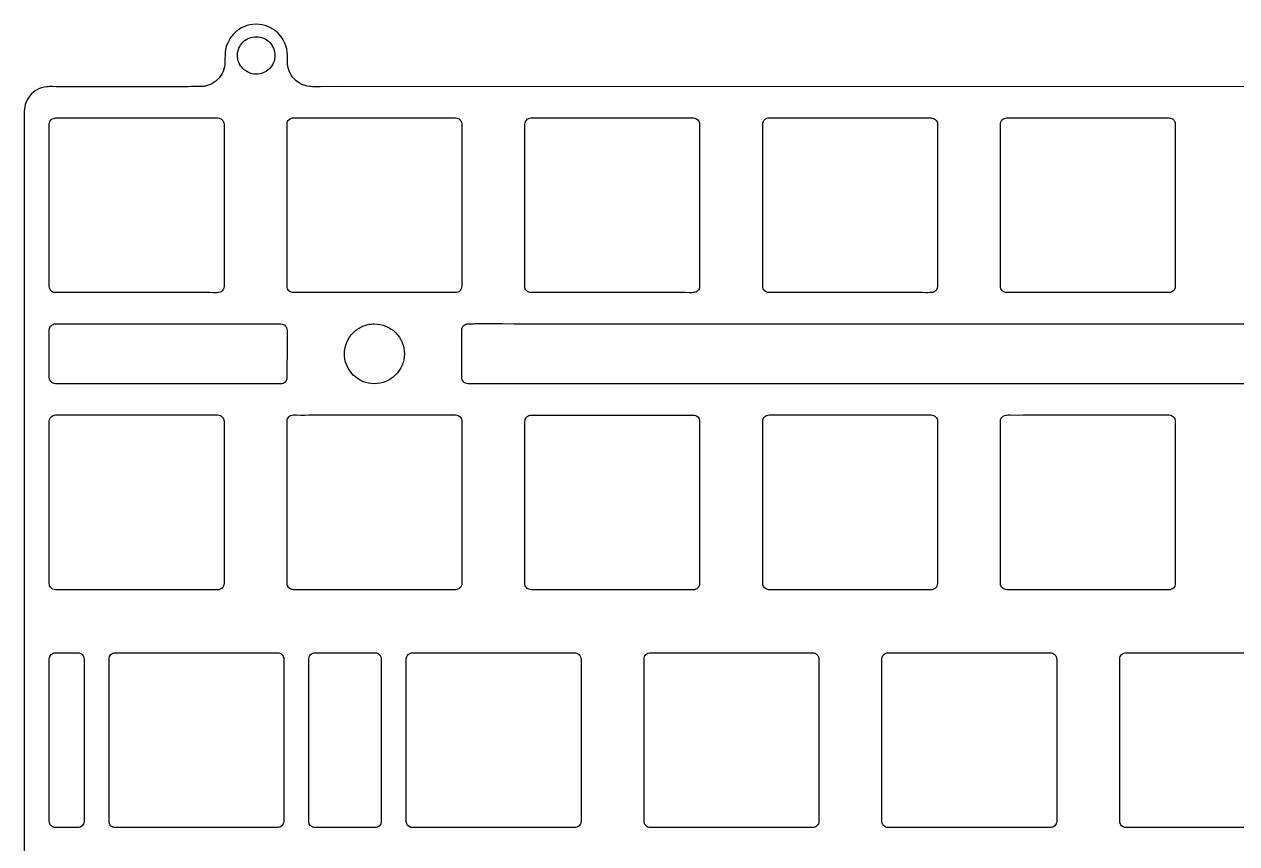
# Model space of a CAD drawing. Extents: x 6 to 353, y 2 to 332.
# Drawn here: x 6 to 103.1, y 265.9 to 331.5 of the extents above; entities that cross this region are included whole.
import ezdxf

# ---------------------------------------------------------------- set-up
doc = ezdxf.new("R2010")
doc.units = 0
doc.layers.get('0').update_dxf_attribs({"linetype": 'CONTINUOUS'})

msp = doc.modelspace()

# ---------------------------------------------------------------- linework, layer by layer
for p, q in [((23.407, 331.208), (23.182, 331.074)), ((24.084, 331.45), (23.834, 331.387)), ((24.313, 331.485), (24.084, 331.45)), ((24.578, 331.5), (24.313, 331.485)), ((24.822, 331.488), (24.578, 331.5)), ((25.06, 331.453), (24.822, 331.488)), ((25.305, 331.393), (25.06, 331.453)), ((25.523, 331.315), (25.305, 331.393)), ((25.731, 331.218), (25.523, 331.315)), ((25.96, 331.084), (25.731, 331.218)), ((22.504, 330.394), (22.374, 330.176)), ((23.628, 330.159), (23.749, 330.248)), ((23.749, 330.248), (23.878, 330.325)), ((23.878, 330.325), (24.005, 330.385)), ((24.005, 330.385), (24.15, 330.437)), ((24.15, 330.437), (24.299, 330.473)), ((24.299, 330.473), (24.476, 330.495)), ((24.476, 330.495), (24.611, 330.498)), ((24.611, 330.498), (24.747, 330.49)), ((24.747, 330.49), (24.881, 330.469)), ((24.881, 330.469), (25.014, 330.436)), ((25.014, 330.436), (25.153, 330.386)), ((25.153, 330.386), (25.286, 330.323)), ((25.286, 330.323), (25.414, 330.247)), ((25.414, 330.247), (25.532, 330.159)), ((26.159, 330.938), (25.96, 331.084)), ((26.339, 330.776), (26.159, 330.938)), ((26.51, 330.589), (26.339, 330.776)), ((26.656, 330.392), (26.51, 330.589)), ((26.776, 330.194), (26.656, 330.392)), ((22.127, 329.485), (22.091, 329.24)), ((22.185, 329.718), (22.127, 329.485)), ((22.268, 329.952), (22.185, 329.718)), ((22.374, 330.176), (22.268, 329.952)), ((23.092, 329.177), (23.114, 329.311)), ((23.114, 329.311), (23.148, 329.444)), ((23.148, 329.444), (23.198, 329.581)), ((23.198, 329.581), (23.261, 329.713)), ((23.261, 329.713), (23.334, 329.835)), ((23.334, 329.835), (23.42, 329.95)), ((23.42, 329.95), (23.52, 330.061)), ((23.52, 330.061), (23.628, 330.159)), ((25.532, 330.159), (25.641, 330.059)), ((25.641, 330.059), (25.745, 329.944)), ((25.745, 329.944), (25.846, 329.801)), ((25.846, 329.801), (25.919, 329.673)), ((25.919, 329.673), (25.966, 329.572)), ((25.966, 329.572), (26.016, 329.433)), ((26.016, 329.433), (26.052, 329.289)), ((26.052, 329.289), (26.076, 329.087)), ((26.882, 329.974), (26.776, 330.194)), ((26.961, 329.759), (26.882, 329.974)), ((27.024, 329.521), (26.961, 329.759)), ((27.067, 329.251), (27.024, 329.521)), ((22.071, 328.306), (22.034, 328.079)), ((23.08, 328.997), (23.092, 329.177)), ((23.087, 328.862), (23.08, 328.997)), ((23.106, 328.728), (23.087, 328.862)), ((23.144, 328.569), (23.106, 328.728)), ((23.191, 328.435), (23.144, 328.569)), ((23.248, 328.312), (23.191, 328.435)), ((23.333, 328.167), (23.248, 328.312)), ((25.902, 328.292), (25.826, 328.165)), ((25.94, 328.372), (25.902, 328.292)), ((26.008, 328.546), (25.94, 328.372)), ((26.045, 328.682), (26.008, 328.546)), ((26.072, 328.851), (26.045, 328.682)), ((26.08, 328.996), (26.072, 328.851)), ((26.076, 329.087), (26.08, 328.996)), ((27.118, 328.111), (27.089, 328.306)), ((21.742, 327.388), (21.612, 327.216)), ((21.844, 327.558), (21.742, 327.388)), ((21.92, 327.718), (21.844, 327.558)), ((21.991, 327.911), (21.92, 327.718)), ((22.034, 328.079), (21.991, 327.911)), ((23.418, 328.052), (23.333, 328.167)), ((23.515, 327.945), (23.418, 328.052)), ((23.584, 327.881), (23.515, 327.945)), ((23.742, 327.757), (23.584, 327.881)), ((23.872, 327.678), (23.742, 327.757)), ((23.984, 327.625), (23.872, 327.678)), ((24.138, 327.567), (23.984, 327.625)), ((24.253, 327.538), (24.138, 327.567)), ((24.388, 327.514), (24.253, 327.538)), ((24.566, 327.501), (24.388, 327.514)), ((24.702, 327.506), (24.566, 327.501)), ((24.837, 327.524), (24.702, 327.506)), ((25.013, 327.564), (24.837, 327.524)), ((25.13, 327.606), (25.013, 327.564)), ((25.242, 327.656), (25.13, 327.606)), ((25.371, 327.728), (25.242, 327.656)), ((25.529, 327.839), (25.371, 327.728)), ((25.632, 327.932), (25.529, 327.839)), ((25.708, 328.014), (25.632, 327.932)), ((25.826, 328.165), (25.708, 328.014)), ((27.166, 327.921), (27.118, 328.111)), ((27.229, 327.744), (27.166, 327.921)), ((27.315, 327.56), (27.229, 327.744)), ((27.417, 327.39), (27.315, 327.56)), ((27.524, 327.245), (27.417, 327.39)), ((7.231, 326.346), (7.052, 326.261)), ((7.389, 326.403), (7.231, 326.346)), ((7.609, 326.461), (7.389, 326.403)), ((7.805, 326.491), (7.609, 326.461)), ((21.021, 326.736), (20.841, 326.651)), ((21.185, 326.833), (21.021, 326.736)), ((21.334, 326.943), (21.185, 326.833)), ((21.479, 327.072), (21.334, 326.943)), ((21.612, 327.216), (21.479, 327.072)), ((27.665, 327.087), (27.524, 327.245)), ((27.793, 326.971), (27.665, 327.087)), ((27.97, 326.837), (27.793, 326.971)), ((28.875, 326.511), (28.681, 326.541)), ((6.232, 325.435), (6.151, 325.263)), ((6.33, 325.6), (6.232, 325.435)), ((6.451, 325.765), (6.33, 325.6)), ((6.586, 325.914), (6.451, 325.765)), ((6.714, 326.031), (6.586, 325.914)), ((6.877, 326.155), (6.714, 326.031)), ((7.052, 326.261), (6.877, 326.155)), ((6.038, 324.889), (6.009, 324.692)), ((6.085, 325.075), (6.038, 324.889)), ((6.151, 325.263), (6.085, 325.075)), ((8, 323.503), (8.016, 323.618)), ((8, 310.504), (8, 323.503)), ((8.016, 323.618), (8.042, 323.698)), ((8.042, 323.698), (8.094, 323.789)), ((8.094, 323.789), (8.153, 323.858)), ((8.153, 323.858), (8.225, 323.917)), ((8.225, 323.917), (8.312, 323.963)), ((8.312, 323.963), (8.401, 323.99)), ((8.401, 323.99), (8.505, 324)), ((8.505, 324), (21.503, 324)), ((21.503, 324), (21.616, 323.985)), ((21.616, 323.985), (21.694, 323.96)), ((21.694, 323.96), (21.782, 323.912)), ((21.782, 323.912), (21.857, 323.849)), ((21.857, 323.849), (21.914, 323.779)), ((21.914, 323.779), (21.962, 323.692)), ((21.962, 323.692), (21.99, 323.597)), ((21.99, 323.597), (22, 323.491)), ((22, 323.491), (22, 310.504)), ((27.05, 323.503), (27.067, 323.623)), ((27.05, 310.505), (27.05, 323.503)), ((27.067, 323.623), (27.098, 323.709)), ((27.098, 323.709), (27.137, 323.78)), ((27.137, 323.78), (27.198, 323.855)), ((27.198, 323.855), (27.295, 323.928)), ((27.295, 323.928), (27.363, 323.963)), ((27.363, 323.963), (27.458, 323.992)), ((40.554, 324), (40.652, 323.989)), ((40.652, 323.989), (40.742, 323.961)), ((40.742, 323.961), (40.832, 323.912)), ((40.832, 323.912), (40.902, 323.854)), ((40.902, 323.854), (40.969, 323.771)), ((40.969, 323.771), (41.021, 323.663)), ((41.021, 323.663), (41.045, 323.556)), ((46.1, 323.502), (46.111, 323.602)), ((46.1, 310.505), (46.1, 323.502)), ((46.111, 323.602), (46.147, 323.708)), ((46.147, 323.708), (46.187, 323.78)), ((46.187, 323.78), (46.248, 323.854)), ((46.248, 323.854), (46.324, 323.917)), ((46.324, 323.917), (46.407, 323.961)), ((46.407, 323.961), (46.501, 323.99)), ((46.501, 323.99), (46.595, 323.999)), ((46.595, 323.999), (59.602, 324)), ((59.602, 324), (59.725, 323.982)), ((59.725, 323.982), (59.793, 323.961)), ((59.793, 323.961), (59.885, 323.91)), ((59.885, 323.91), (59.956, 323.85)), ((59.956, 323.85), (60.018, 323.773)), ((60.018, 323.773), (60.063, 323.688)), ((60.063, 323.688), (60.091, 323.594)), ((60.091, 323.594), (60.1, 323.491)), ((60.1, 323.491), (60.096, 310.46)), ((65.15, 310.505), (65.151, 323.513)), ((65.151, 323.513), (65.16, 323.6)), ((65.16, 323.6), (65.189, 323.692)), ((65.189, 323.692), (65.236, 323.78)), ((65.236, 323.78), (65.3, 323.856)), ((65.3, 323.856), (65.375, 323.917)), ((65.375, 323.917), (65.469, 323.965)), ((65.469, 323.965), (65.565, 323.993)), ((78.652, 324), (78.75, 323.989)), ((78.75, 323.989), (78.847, 323.959)), ((78.847, 323.959), (78.941, 323.904)), ((78.941, 323.904), (79.004, 323.853)), ((79.004, 323.853), (79.067, 323.775)), ((79.067, 323.775), (79.113, 323.686)), ((79.113, 323.686), (79.141, 323.594)), ((79.141, 323.594), (79.15, 323.491)), ((79.15, 323.491), (79.15, 310.504)), ((84.201, 323.513), (84.211, 323.602)), ((84.211, 323.602), (84.248, 323.71)), ((84.248, 323.71), (84.285, 323.779)), ((84.285, 323.779), (84.352, 323.858)), ((84.352, 323.858), (84.443, 323.927)), ((84.443, 323.927), (84.513, 323.963)), ((84.513, 323.963), (84.602, 323.99)), ((84.602, 323.99), (84.702, 324)), ((84.702, 324), (97.703, 323.999)), ((97.703, 323.999), (97.804, 323.988)), ((97.804, 323.988), (97.893, 323.961)), ((97.893, 323.961), (97.98, 323.914)), ((97.98, 323.914), (98.054, 323.853)), ((98.054, 323.853), (98.116, 323.777)), ((98.116, 323.777), (98.162, 323.69)), ((98.162, 323.69), (98.191, 323.591)), ((98.191, 323.591), (98.2, 323.491)), ((98.2, 323.491), (98.196, 310.461)), ((8.016, 310.383), (8, 310.504)), ((8.038, 310.309), (8.016, 310.383)), ((8.082, 310.227), (8.038, 310.309)), ((8.143, 310.151), (8.082, 310.227)), ((8.219, 310.087), (8.143, 310.151)), ((8.309, 310.038), (8.219, 310.087)), ((8.401, 310.01), (8.309, 310.038)), ((8.494, 310.001), (8.401, 310.01)), ((21.691, 310.038), (21.572, 310.006)), ((21.762, 310.076), (21.691, 310.038)), ((21.849, 310.143), (21.762, 310.076)), ((21.915, 310.221), (21.849, 310.143)), ((21.953, 310.292), (21.915, 310.221)), ((21.987, 310.391), (21.953, 310.292)), ((22, 310.504), (21.987, 310.391)), ((27.059, 310.412), (27.05, 310.505)), ((27.087, 310.311), (27.059, 310.412)), ((27.133, 310.224), (27.087, 310.311)), ((27.194, 310.15), (27.133, 310.224)), ((27.268, 310.088), (27.194, 310.15)), ((27.357, 310.039), (27.268, 310.088)), ((27.451, 310.01), (27.357, 310.039)), ((27.545, 310.001), (27.451, 310.01)), ((40.554, 310.001), (27.545, 310.001)), ((40.631, 310.008), (40.554, 310.001)), ((40.741, 310.038), (40.631, 310.008)), ((40.805, 310.072), (40.741, 310.038)), ((40.9, 310.144), (40.805, 310.072)), ((40.966, 310.223), (40.9, 310.144)), ((41.01, 310.306), (40.966, 310.223)), ((41.034, 310.382), (41.01, 310.306)), ((41.05, 310.504), (41.034, 310.382)), ((46.109, 310.412), (46.1, 310.505)), ((46.137, 310.311), (46.109, 310.412)), ((46.184, 310.224), (46.137, 310.311)), ((46.245, 310.148), (46.184, 310.224)), ((46.321, 310.085), (46.245, 310.148)), ((46.407, 310.039), (46.321, 310.085)), ((46.496, 310.012), (46.407, 310.039)), ((46.572, 310.003), (46.496, 310.012)), ((59.789, 310.038), (59.689, 310.008)), ((59.877, 310.084), (59.789, 310.038)), ((59.94, 310.135), (59.877, 310.084)), ((60.012, 310.218), (59.94, 310.135)), ((60.06, 310.305), (60.012, 310.218)), ((60.081, 310.374), (60.06, 310.305)), ((60.096, 310.46), (60.081, 310.374)), ((65.159, 310.412), (65.15, 310.505)), ((65.188, 310.309), (65.159, 310.412)), ((65.233, 310.225), (65.188, 310.309)), ((65.28, 310.167), (65.233, 310.225)), ((65.37, 310.086), (65.28, 310.167)), ((65.451, 310.043), (65.37, 310.086)), ((65.548, 310.011), (65.451, 310.043)), ((65.649, 310), (65.548, 310.011)), ((78.843, 310.039), (78.74, 310.008)), ((78.911, 310.076), (78.843, 310.039)), ((78.999, 310.143), (78.911, 310.076)), ((79.06, 310.215), (78.999, 310.143)), ((79.105, 310.297), (79.06, 310.215)), ((79.136, 310.388), (79.105, 310.297)), ((79.15, 310.504), (79.136, 310.388)), ((84.236, 310.316), (84.207, 310.417)), ((84.28, 310.231), (84.236, 310.316)), ((84.346, 310.147), (84.28, 310.231)), ((84.414, 310.091), (84.346, 310.147)), ((84.508, 310.039), (84.414, 310.091)), ((84.605, 310.009), (84.508, 310.039)), ((84.699, 310), (84.605, 310.009)), ((97.695, 310), (84.699, 310)), ((97.794, 310.009), (97.695, 310)), ((97.881, 310.035), (97.794, 310.009)), ((97.978, 310.084), (97.881, 310.035)), ((98.037, 310.133), (97.978, 310.084)), ((98.107, 310.212), (98.037, 310.133)), ((98.159, 310.304), (98.107, 310.212)), ((98.189, 310.397), (98.159, 310.304)), ((98.196, 310.461), (98.189, 310.397)), ((8, 303.203), (8.001, 307.004)), ((8.001, 307.004), (8.016, 307.118)), ((8.016, 307.118), (8.041, 307.197)), ((8.041, 307.197), (8.088, 307.282)), ((8.088, 307.282), (8.146, 307.353)), ((8.146, 307.353), (8.227, 307.418)), ((8.227, 307.418), (8.309, 307.462)), ((8.309, 307.462), (8.401, 307.49)), ((8.401, 307.49), (8.516, 307.5)), ((8.516, 307.5), (26.548, 307.5)), ((26.548, 307.5), (26.653, 307.489)), ((26.653, 307.489), (26.747, 307.459)), ((26.747, 307.459), (26.834, 307.41)), ((26.834, 307.41), (26.91, 307.345)), ((26.91, 307.345), (26.969, 307.272)), ((26.969, 307.272), (27.012, 307.191)), ((27.012, 307.191), (27.043, 307.087)), ((32.365, 306.808), (32.537, 306.964)), ((32.917, 307.215), (33.131, 307.317)), ((33.131, 307.317), (33.364, 307.399)), ((33.364, 307.399), (33.64, 307.463)), ((34.041, 307.5), (34.292, 307.487)), ((34.292, 307.487), (34.515, 307.454)), ((34.515, 307.454), (34.753, 307.394)), ((34.753, 307.394), (34.969, 307.317)), ((34.969, 307.317), (35.222, 307.192)), ((35.222, 307.192), (35.395, 307.087)), ((35.395, 307.087), (35.57, 306.957)), ((35.57, 306.957), (35.748, 306.795)), ((41.051, 307.004), (41.062, 307.106)), ((41.062, 307.106), (41.089, 307.192)), ((41.089, 307.192), (41.138, 307.283)), ((41.138, 307.283), (41.208, 307.363)), ((41.208, 307.363), (41.292, 307.426)), ((41.292, 307.426), (41.362, 307.463)), ((41.362, 307.463), (41.464, 307.492)), ((31.76, 305.815), (31.833, 306.018)), ((31.833, 306.018), (31.936, 306.235)), ((31.936, 306.235), (32.057, 306.436)), ((32.057, 306.436), (32.221, 306.651)), ((32.221, 306.651), (32.365, 306.808)), ((35.748, 306.795), (35.91, 306.615)), ((35.91, 306.615), (36.046, 306.433)), ((36.046, 306.433), (36.17, 306.225)), ((36.17, 306.225), (36.268, 306.015)), ((36.268, 306.015), (36.347, 305.794)), ((31.661, 305.332), (31.702, 305.593)), ((31.702, 305.593), (31.76, 305.815)), ((36.347, 305.794), (36.406, 305.549)), ((36.406, 305.549), (36.439, 305.329)), ((36.45, 305.096), (36.438, 304.864)), ((36.439, 305.329), (36.45, 305.096)), ((31.691, 304.665), (31.659, 304.898)), ((31.743, 304.444), (31.691, 304.665)), ((31.833, 304.181), (31.743, 304.444)), ((31.939, 303.958), (31.833, 304.181)), ((36.267, 304.181), (36.165, 303.966)), ((36.345, 304.399), (36.267, 304.181)), ((36.404, 304.632), (36.345, 304.399)), ((36.438, 304.864), (36.404, 304.632)), ((8.016, 303.083), (8, 303.203)), ((8.038, 303.009), (8.016, 303.083)), ((27.039, 303.097), (27.011, 303.007)), ((27.046, 303.16), (27.039, 303.097)), ((32.353, 303.403), (32.158, 303.625)), ((32.523, 303.249), (32.353, 303.403)), ((32.693, 303.122), (32.523, 303.249)), ((32.917, 302.985), (32.693, 303.122)), ((35.748, 303.405), (35.554, 303.23)), ((35.906, 303.578), (35.748, 303.405)), ((36.038, 303.757), (35.906, 303.578)), ((36.165, 303.966), (36.038, 303.757)), ((41.086, 303.014), (41.057, 303.118)), ((8.073, 302.944), (8.038, 303.009)), ((8.142, 302.851), (8.073, 302.944)), ((8.2, 302.803), (8.142, 302.851)), ((8.306, 302.739), (8.2, 302.803)), ((8.4, 302.71), (8.306, 302.739)), ((8.494, 302.701), (8.4, 302.71)), ((26.548, 302.7), (8.494, 302.701)), ((26.641, 302.709), (26.548, 302.7)), ((26.735, 302.736), (26.641, 302.709)), ((26.811, 302.775), (26.735, 302.736)), ((26.9, 302.843), (26.811, 302.775)), ((26.964, 302.92), (26.9, 302.843)), ((27.011, 303.007), (26.964, 302.92)), ((33.12, 302.889), (32.917, 302.985)), ((33.277, 302.831), (33.12, 302.889)), ((33.33, 302.812), (33.277, 302.831)), ((33.577, 302.747), (33.33, 302.812)), ((33.806, 302.713), (33.577, 302.747)), ((34.028, 302.701), (33.806, 302.713)), ((34.281, 302.712), (34.028, 302.701)), ((34.516, 302.746), (34.281, 302.712)), ((34.747, 302.803), (34.516, 302.746)), ((34.968, 302.883), (34.747, 302.803)), ((35.187, 302.986), (34.968, 302.883)), ((41.123, 302.943), (41.086, 303.014)), ((41.207, 302.838), (41.123, 302.943)), ((41.268, 302.788), (41.207, 302.838)), ((41.361, 302.738), (41.268, 302.788)), ((41.437, 302.715), (41.361, 302.738)), ((41.549, 302.7), (41.437, 302.715)), ((118.744, 302.7), (41.549, 302.7)), ((8.152, 300.058), (8.222, 300.116)), ((8.222, 300.116), (8.311, 300.162)), ((8.311, 300.162), (8.401, 300.19)), ((8.401, 300.19), (8.505, 300.2)), ((8.505, 300.2), (21.503, 300.2)), ((21.503, 300.2), (21.603, 300.189)), ((21.603, 300.189), (21.715, 300.149)), ((21.715, 300.149), (21.778, 300.115)), ((27.199, 300.055), (27.28, 300.12)), ((27.28, 300.12), (27.36, 300.162)), ((27.36, 300.162), (27.458, 300.192)), ((40.555, 300.2), (40.672, 300.183)), ((40.672, 300.183), (40.742, 300.162)), ((40.742, 300.162), (40.831, 300.113)), ((46.249, 300.055), (46.326, 300.118)), ((46.326, 300.118), (46.407, 300.161)), ((46.407, 300.161), (46.501, 300.19)), ((46.501, 300.19), (46.595, 300.199)), ((46.595, 300.199), (59.605, 300.199)), ((59.605, 300.199), (59.697, 300.19)), ((59.697, 300.19), (59.804, 300.155)), ((59.804, 300.155), (59.878, 300.116)), ((59.878, 300.116), (59.959, 300.047)), ((65.299, 300.055), (65.375, 300.117)), ((65.375, 300.117), (65.467, 300.164)), ((65.467, 300.164), (65.561, 300.191)), ((65.561, 300.191), (65.656, 300.2)), ((65.656, 300.2), (78.65, 300.2)), ((78.65, 300.2), (78.747, 300.19)), ((78.747, 300.19), (78.843, 300.161)), ((78.843, 300.161), (78.942, 300.104)), ((84.348, 300.055), (84.425, 300.117)), ((84.425, 300.117), (84.526, 300.167)), ((84.526, 300.167), (84.615, 300.193)), ((97.7, 300.2), (97.807, 300.188)), ((97.807, 300.188), (97.9, 300.157)), ((97.9, 300.157), (97.979, 300.115)), ((8, 286.702), (8.001, 299.711)), ((8.001, 299.711), (8.016, 299.818)), ((8.016, 299.818), (8.042, 299.899)), ((8.042, 299.899), (8.093, 299.988)), ((8.093, 299.988), (8.152, 300.058)), ((21.778, 300.115), (21.854, 300.053)), ((21.854, 300.053), (21.92, 299.969)), ((21.92, 299.969), (21.962, 299.89)), ((21.962, 299.89), (21.991, 299.787)), ((21.991, 299.787), (22, 299.699)), ((22, 299.699), (22, 286.701)), ((27.05, 286.701), (27.051, 299.71)), ((27.051, 299.71), (27.061, 299.801)), ((27.061, 299.801), (27.089, 299.892)), ((27.089, 299.892), (27.137, 299.981)), ((27.137, 299.981), (27.199, 300.055)), ((40.831, 300.113), (40.905, 300.052)), ((40.905, 300.052), (40.973, 299.964)), ((40.973, 299.964), (41.012, 299.89)), ((41.012, 299.89), (41.041, 299.792)), ((41.041, 299.792), (41.05, 299.699)), ((41.05, 299.699), (41.05, 286.701)), ((46.1, 286.701), (46.101, 299.71)), ((46.101, 299.71), (46.111, 299.801)), ((46.111, 299.801), (46.139, 299.892)), ((46.139, 299.892), (46.187, 299.981)), ((46.187, 299.981), (46.249, 300.055)), ((59.959, 300.047), (60.021, 299.968)), ((60.021, 299.968), (60.065, 299.881)), ((60.065, 299.881), (60.09, 299.798)), ((60.09, 299.798), (60.1, 299.699)), ((60.1, 299.699), (60.1, 286.701)), ((65.151, 299.71), (65.161, 299.801)), ((65.161, 299.801), (65.189, 299.893)), ((65.189, 299.893), (65.245, 299.991)), ((65.245, 299.991), (65.299, 300.055)), ((78.942, 300.104), (79.019, 300.035)), ((79.019, 300.035), (79.067, 299.975)), ((79.067, 299.975), (79.113, 299.886)), ((79.113, 299.886), (79.141, 299.794)), ((79.141, 299.794), (79.15, 299.699)), ((79.15, 299.699), (79.15, 286.701)), ((84.2, 286.701), (84.201, 299.71)), ((84.201, 299.71), (84.211, 299.801)), ((84.211, 299.801), (84.239, 299.893)), ((84.239, 299.893), (84.295, 299.991)), ((84.295, 299.991), (84.348, 300.055)), ((97.979, 300.115), (98.069, 300.035)), ((98.069, 300.035), (98.117, 299.975)), ((98.117, 299.975), (98.162, 299.892)), ((98.162, 299.892), (98.192, 299.788)), ((8.016, 286.583), (8, 286.702)), ((8.034, 286.524), (8.016, 286.583)), ((8.083, 286.425), (8.034, 286.524)), ((21.988, 286.596), (21.959, 286.504)), ((22, 286.701), (21.988, 286.596)), ((27.059, 286.608), (27.05, 286.701)), ((27.087, 286.513), (27.059, 286.608)), ((41.038, 286.596), (41.008, 286.501)), ((41.05, 286.701), (41.038, 286.596)), ((46.109, 286.608), (46.1, 286.701)), ((46.137, 286.511), (46.109, 286.608)), ((60.088, 286.596), (60.059, 286.503)), ((60.1, 286.701), (60.088, 286.596)), ((65.187, 286.511), (65.157, 286.614)), ((79.138, 286.596), (79.108, 286.501)), ((79.15, 286.701), (79.138, 286.596)), ((84.209, 286.608), (84.2, 286.701)), ((84.238, 286.509), (84.209, 286.608)), ((98.188, 286.596), (98.158, 286.501)), ((98.2, 286.701), (98.188, 286.596)), ((8.145, 286.349), (8.083, 286.425)), ((8.213, 286.292), (8.145, 286.349)), ((8.272, 286.258), (8.213, 286.292)), ((8.399, 286.21), (8.272, 286.258)), ((8.494, 286.201), (8.399, 286.21)), ((21.689, 286.237), (21.59, 286.208)), ((21.778, 286.284), (21.689, 286.237)), ((21.84, 286.335), (21.778, 286.284)), ((21.899, 286.401), (21.84, 286.335)), ((21.959, 286.504), (21.899, 286.401)), ((27.134, 286.424), (27.087, 286.513)), ((27.194, 286.349), (27.134, 286.424)), ((27.263, 286.292), (27.194, 286.349)), ((27.356, 286.24), (27.263, 286.292)), ((27.451, 286.21), (27.356, 286.24)), ((27.545, 286.201), (27.451, 286.21)), ((40.554, 286.201), (27.545, 286.201)), ((40.643, 286.209), (40.554, 286.201)), ((40.74, 286.238), (40.643, 286.209)), ((40.823, 286.282), (40.74, 286.238)), ((40.903, 286.346), (40.823, 286.282)), ((40.96, 286.415), (40.903, 286.346)), ((41.008, 286.501), (40.96, 286.415)), ((46.183, 286.425), (46.137, 286.511)), ((46.246, 286.347), (46.183, 286.425)), ((46.319, 286.287), (46.246, 286.347)), ((46.407, 286.239), (46.319, 286.287)), ((46.501, 286.21), (46.407, 286.239)), ((46.595, 286.201), (46.501, 286.21)), ((59.785, 286.236), (59.681, 286.207)), ((59.876, 286.283), (59.785, 286.236)), ((59.94, 286.335), (59.876, 286.283)), ((60.006, 286.41), (59.94, 286.335)), ((60.059, 286.503), (60.006, 286.41)), ((65.232, 286.426), (65.187, 286.511)), ((65.292, 286.352), (65.232, 286.426)), ((65.366, 286.289), (65.292, 286.352)), ((65.455, 286.24), (65.366, 286.289)), ((65.549, 286.211), (65.455, 286.24)), ((65.644, 286.201), (65.549, 286.211)), ((78.842, 286.238), (78.741, 286.208)), ((78.921, 286.281), (78.842, 286.238)), ((78.991, 286.336), (78.921, 286.281)), ((79.064, 286.42), (78.991, 286.336)), ((79.108, 286.501), (79.064, 286.42)), ((84.283, 286.426), (84.238, 286.509)), ((84.347, 286.346), (84.283, 286.426)), ((84.414, 286.291), (84.347, 286.346)), ((84.503, 286.241), (84.414, 286.291)), ((84.597, 286.211), (84.503, 286.241)), ((84.694, 286.201), (84.597, 286.211)), ((97.888, 286.237), (97.777, 286.207)), ((97.968, 286.279), (97.888, 286.237)), ((98.044, 286.339), (97.968, 286.279)), ((98.105, 286.409), (98.044, 286.339)), ((98.158, 286.501), (98.105, 286.409)), ((8.001, 280.659), (8.016, 280.768)), ((8.016, 280.768), (8.041, 280.846)), ((8.041, 280.846), (8.091, 280.936)), ((8.091, 280.936), (8.158, 281.013)), ((8.158, 281.013), (8.241, 281.075)), ((8.241, 281.075), (8.314, 281.113)), ((8.314, 281.113), (8.403, 281.14)), ((10.295, 281.149), (10.39, 281.14)), ((10.39, 281.14), (10.505, 281.099)), ((10.505, 281.099), (10.579, 281.057)), ((10.579, 281.057), (10.644, 281.003)), ((10.644, 281.003), (10.718, 280.906)), ((10.718, 280.906), (10.756, 280.826)), ((10.756, 280.826), (10.78, 280.746)), ((10.78, 280.746), (10.79, 280.648)), ((12.791, 280.659), (12.802, 280.756)), ((12.802, 280.756), (12.829, 280.843)), ((12.829, 280.843), (12.877, 280.931)), ((12.877, 280.931), (12.938, 281.004)), ((12.938, 281.004), (13.017, 281.068)), ((13.017, 281.068), (13.1, 281.112)), ((13.1, 281.112), (13.194, 281.14)), ((13.194, 281.14), (13.289, 281.15)), ((13.289, 281.15), (26.287, 281.15)), ((26.287, 281.15), (26.392, 281.139)), ((26.392, 281.139), (26.485, 281.11)), ((26.485, 281.11), (26.568, 281.065)), ((26.568, 281.065), (26.645, 281.002)), ((26.645, 281.002), (26.709, 280.922)), ((26.709, 280.922), (26.752, 280.841)), ((26.752, 280.841), (26.781, 280.745)), ((28.791, 280.661), (28.823, 280.825)), ((28.823, 280.825), (28.876, 280.93)), ((28.876, 280.93), (28.937, 281.003)), ((28.937, 281.003), (29.013, 281.066)), ((29.013, 281.066), (29.111, 281.115)), ((29.111, 281.115), (29.2, 281.141)), ((34.103, 281.15), (34.202, 281.139)), ((34.202, 281.139), (34.291, 281.112)), ((34.291, 281.112), (34.378, 281.066)), ((34.378, 281.066), (34.459, 280.996)), ((34.459, 280.996), (34.517, 280.926)), ((34.517, 280.926), (34.562, 280.84)), ((34.562, 280.84), (34.59, 280.745)), ((36.601, 280.659), (36.61, 280.749)), ((36.61, 280.749), (36.638, 280.841)), ((36.638, 280.841), (36.688, 280.932)), ((36.688, 280.932), (36.752, 281.008)), ((36.752, 281.008), (36.821, 281.064)), ((36.821, 281.064), (36.913, 281.113)), ((36.913, 281.113), (37.005, 281.14)), ((37.005, 281.14), (37.104, 281.15)), ((37.104, 281.15), (50.102, 281.15)), ((50.102, 281.15), (50.195, 281.14)), ((50.195, 281.14), (50.29, 281.112)), ((50.29, 281.112), (50.377, 281.066)), ((50.377, 281.066), (50.453, 281.003)), ((50.453, 281.003), (50.514, 280.93)), ((50.514, 280.93), (50.562, 280.84)), ((50.562, 280.84), (50.591, 280.738)), ((50.591, 280.738), (50.6, 280.648)), ((55.651, 280.659), (55.662, 280.754)), ((55.662, 280.754), (55.691, 280.846)), ((55.691, 280.846), (55.736, 280.93)), ((55.736, 280.93), (55.799, 281.005)), ((55.799, 281.005), (55.875, 281.067)), ((55.875, 281.067), (55.96, 281.112)), ((55.96, 281.112), (56.073, 281.142)), ((56.073, 281.142), (56.155, 281.15)), ((56.155, 281.15), (69.152, 281.15)), ((69.152, 281.15), (69.246, 281.14)), ((69.246, 281.14), (69.343, 281.111)), ((69.343, 281.111), (69.431, 281.063)), ((69.431, 281.063), (69.507, 280.999)), ((69.507, 280.999), (69.569, 280.922)), ((69.569, 280.922), (69.614, 280.833)), ((69.614, 280.833), (69.641, 280.744)), ((69.641, 280.744), (69.65, 280.648)), ((74.701, 280.66), (74.717, 280.771)), ((74.717, 280.771), (74.742, 280.848)), ((74.742, 280.848), (74.784, 280.927)), ((74.784, 280.927), (74.848, 281.005)), ((74.848, 281.005), (74.924, 281.066)), ((74.924, 281.066), (75.014, 281.114)), ((75.014, 281.114), (75.101, 281.14)), ((75.101, 281.14), (75.195, 281.149)), ((75.195, 281.149), (88.203, 281.149)), ((88.203, 281.149), (88.298, 281.14)), ((88.298, 281.14), (88.391, 281.112)), ((88.391, 281.112), (88.495, 281.052)), ((88.495, 281.052), (88.571, 280.982)), ((88.571, 280.982), (88.616, 280.927)), ((88.616, 280.927), (88.666, 280.827)), ((88.666, 280.827), (88.691, 280.732)), ((93.751, 280.659), (93.762, 280.754)), ((93.762, 280.754), (93.794, 280.853)), ((93.794, 280.853), (93.836, 280.93)), ((93.836, 280.93), (93.897, 281.003)), ((93.897, 281.003), (93.973, 281.066)), ((93.973, 281.066), (94.058, 281.112)), ((94.058, 281.112), (94.15, 281.14)), ((8, 267.649), (8.001, 280.659)), ((10.79, 280.648), (10.79, 267.649)), ((12.79, 267.65), (12.791, 280.659)), ((28.79, 267.65), (28.791, 280.661)), ((36.6, 267.65), (36.601, 280.659)), ((50.6, 280.648), (50.6, 267.65)), ((55.65, 267.65), (55.651, 280.659)), ((69.65, 280.648), (69.65, 267.65)), ((74.7, 267.649), (74.701, 280.66)), ((93.75, 267.65), (93.751, 280.659)), ((8.016, 267.533), (8, 267.649)), ((8.036, 267.464), (8.016, 267.533)), ((8.081, 267.379), (8.036, 267.464)), ((8.144, 267.3), (8.081, 267.379)), ((8.222, 267.235), (8.144, 267.3)), ((8.308, 267.189), (8.222, 267.235)), ((8.4, 267.16), (8.308, 267.189)), ((8.494, 267.151), (8.4, 267.16)), ((10.29, 267.15), (8.494, 267.151)), ((10.384, 267.159), (10.29, 267.15)), ((10.479, 267.187), (10.384, 267.159)), ((10.567, 267.234), (10.479, 267.187)), ((10.64, 267.293), (10.567, 267.234)), ((10.703, 267.369), (10.64, 267.293)), ((10.75, 267.456), (10.703, 267.369)), ((10.773, 267.529), (10.75, 267.456)), ((10.79, 267.649), (10.773, 267.529)), ((12.799, 267.557), (12.79, 267.65)), ((12.826, 267.466), (12.799, 267.557)), ((12.861, 267.398), (12.826, 267.466)), ((12.93, 267.304), (12.861, 267.398)), ((13.001, 267.244), (12.93, 267.304)), ((13.062, 267.208), (13.001, 267.244)), ((13.183, 267.162), (13.062, 267.208)), ((13.289, 267.15), (13.183, 267.162)), ((26.466, 267.183), (26.367, 267.157)), ((26.563, 267.232), (26.466, 267.183)), ((26.643, 267.296), (26.563, 267.232)), ((26.703, 267.37), (26.643, 267.296)), ((26.75, 267.455), (26.703, 267.37)), ((26.776, 267.539), (26.75, 267.455)), ((26.79, 267.65), (26.776, 267.539)), ((28.799, 267.557), (28.79, 267.65)), ((28.829, 267.458), (28.799, 267.557)), ((28.874, 267.372), (28.829, 267.458)), ((28.934, 267.299), (28.874, 267.372)), ((29.008, 267.238), (28.934, 267.299)), ((29.095, 267.19), (29.008, 267.238)), ((29.283, 267.151), (29.194, 267.16)), ((34.094, 267.15), (29.283, 267.151)), ((34.191, 267.159), (34.094, 267.15)), ((34.286, 267.187), (34.191, 267.159)), ((34.357, 267.223), (34.286, 267.187)), ((34.452, 267.295), (34.357, 267.223)), ((34.51, 267.365), (34.452, 267.295)), ((34.559, 267.454), (34.51, 267.365)), ((34.59, 267.55), (34.559, 267.454)), ((34.6, 267.65), (34.59, 267.55)), ((36.609, 267.557), (36.6, 267.65)), ((36.635, 267.47), (36.609, 267.557)), ((36.682, 267.377), (36.635, 267.47)), ((36.711, 267.34), (36.682, 267.377)), ((36.736, 267.31), (36.711, 267.34)), ((36.82, 267.236), (36.736, 267.31)), ((36.904, 267.191), (36.82, 267.236)), ((36.992, 267.163), (36.904, 267.191)), ((37.092, 267.151), (36.992, 267.163)), ((50.101, 267.15), (37.092, 267.151)), ((50.194, 267.159), (50.101, 267.15)), ((50.288, 267.187), (50.194, 267.159)), ((50.372, 267.231), (50.288, 267.187)), ((50.449, 267.292), (50.372, 267.231)), ((50.511, 267.367), (50.449, 267.292)), ((50.545, 267.427), (50.511, 267.367)), ((50.591, 267.555), (50.545, 267.427)), ((50.6, 267.65), (50.591, 267.555)), ((55.659, 267.557), (55.65, 267.65)), ((55.687, 267.463), (55.659, 267.557)), ((55.713, 267.412), (55.687, 267.463)), ((55.732, 267.377), (55.713, 267.412)), ((55.786, 267.31), (55.732, 267.377)), ((55.865, 267.24), (55.786, 267.31)), ((55.96, 267.188), (55.865, 267.24)), ((56.053, 267.16), (55.96, 267.188)), ((56.144, 267.151), (56.053, 267.16)), ((69.152, 267.15), (56.144, 267.151)), ((69.246, 267.16), (69.152, 267.15)), ((69.34, 267.188), (69.246, 267.16)), ((69.424, 267.233), (69.34, 267.188)), ((69.485, 267.281), (69.424, 267.233)), ((69.564, 267.37), (69.485, 267.281)), ((69.609, 267.454), (69.564, 267.37)), ((69.636, 267.538), (69.609, 267.454)), ((69.65, 267.65), (69.636, 267.538)), ((74.717, 267.53), (74.7, 267.649)), ((74.737, 267.462), (74.717, 267.53)), ((74.782, 267.377), (74.737, 267.462)), ((74.845, 267.298), (74.782, 267.377)), ((74.923, 267.234), (74.845, 267.298)), ((75.009, 267.188), (74.923, 267.234)), ((75.101, 267.16), (75.009, 267.188)), ((75.195, 267.151), (75.101, 267.16)), ((88.389, 267.187), (88.296, 267.16)), ((88.473, 267.232), (88.389, 267.187)), ((88.546, 267.29), (88.473, 267.232)), ((88.615, 267.371), (88.546, 267.29)), ((88.653, 267.442), (88.615, 267.371)), ((88.686, 267.537), (88.653, 267.442)), ((88.7, 267.65), (88.686, 267.537)), ((93.76, 267.555), (93.75, 267.65)), ((93.805, 267.428), (93.76, 267.555)), ((93.833, 267.374), (93.805, 267.428)), ((93.894, 267.299), (93.833, 267.374)), ((93.963, 267.242), (93.894, 267.299)), ((94.037, 267.2), (93.963, 267.242)), ((94.248, 267.15), (94.145, 267.162)), ((107.254, 267.151), (94.248, 267.15))]:
    msp.add_line(p, q)
for points in [[(23.834, 331.387), (23.725, 331.349), (23.617, 331.306), (23.511, 331.259), (23.407, 331.208)], [(23.182, 331.074), (23.116, 331.026), (23.051, 330.976), (22.987, 330.925), (22.925, 330.872), (22.864, 330.818), (22.805, 330.761), (22.75, 330.704), (22.698, 330.644), (22.647, 330.583), (22.598, 330.521), (22.55, 330.458), (22.504, 330.394)], [(22.091, 329.24), (22.081, 329.006), (22.074, 328.773), (22.07, 328.539), (22.071, 328.306)], [(27.089, 328.306), (27.089, 328.542), (27.085, 328.779), (27.078, 329.015), (27.067, 329.251)], [(20.264, 326.51), (19.58, 326.504), (19.351, 326.502), (19.123, 326.5), (18.858, 326.5), (18.593, 326.5), (18.062, 326.5), (10.284, 326.5), (9.577, 326.5), (9.223, 326.5), (8.87, 326.5), (8.516, 326.5), (8.27, 326.503), (8.147, 326.503), (8.024, 326.502), (7.914, 326.497), (7.805, 326.491)], [(20.841, 326.651), (20.744, 326.615), (20.645, 326.584), (20.583, 326.566), (20.52, 326.551), (20.457, 326.538), (20.393, 326.527), (20.329, 326.517), (20.264, 326.51)], [(28.681, 326.541), (28.587, 326.563), (28.495, 326.589), (28.431, 326.61), (28.368, 326.633), (28.306, 326.658), (28.245, 326.685), (28.184, 326.713), (28.125, 326.744), (28.046, 326.789), (27.97, 326.837)], [(120.27, 326.51), (119.717, 326.504), (119.533, 326.502), (119.348, 326.5), (119.144, 326.5), (118.939, 326.5), (118.53, 326.5), (110.752, 326.5), (31.132, 326.501), (29.699, 326.5), (29.494, 326.5), (29.29, 326.5), (29.187, 326.499), (29.085, 326.5), (28.98, 326.504), (28.875, 326.511)], [(6.009, 324.692), (6.003, 324.556), (6, 324.42), (5.999, 324.29), (6, 324.16), (6, 323.899), (6, 323.638), (6, 323.117), (6, 313.476), (6, 212.108), (6, 210.545), (6, 210.284), (6, 210.023), (6, 209.763), (5.999, 209.633), (6, 209.502), (6.003, 209.406), (6.009, 209.31)], [(27.458, 323.992), (27.58, 324.001), (27.703, 324.005), (27.836, 324.004), (28.157, 323.999), (28.473, 323.998), (28.788, 324), (29.059, 324), (29.331, 324), (31.873, 324), (40.554, 324)], [(41.045, 323.556), (41.051, 323.485), (41.054, 323.412), (41.055, 323.338), (41.055, 323.191), (41.052, 323.043), (41.05, 322.896), (41.05, 322.766), (41.05, 322.636), (41.05, 321.366), (41.05, 320.097), (41.05, 319.977), (41.05, 310.504)], [(65.565, 323.993), (65.712, 324.001), (65.858, 324.004), (66.021, 324.004), (66.314, 324.001), (66.607, 323.999), (66.916, 324), (67.534, 324), (68.064, 324), (69.123, 324), (78.652, 324)], [(84.207, 310.417), (84.203, 310.504), (84.2, 310.59), (84.198, 310.762), (84.199, 310.98), (84.2, 311.197), (84.201, 311.49), (84.2, 311.783), (84.2, 312.37), (84.2, 312.956), (84.2, 314.129), (84.201, 323.513)], [(21.572, 310.006), (21.504, 310.002), (21.435, 309.999), (21.299, 309.997), (21.079, 309.998), (20.858, 310), (20.728, 310), (20.21, 310), (18.534, 310), (8.494, 310.001)], [(59.689, 310.008), (59.586, 310.001), (59.482, 309.997), (59.379, 309.996), (59.275, 309.996), (58.959, 310), (58.726, 310.002), (58.492, 310.002), (58.026, 310), (57.716, 310.001), (57.185, 310.001), (55.593, 310.001), (46.572, 310.003)], [(78.74, 310.008), (78.656, 310.003), (78.571, 310), (78.401, 309.998), (78.183, 309.999), (77.965, 310), (77.811, 310), (77.656, 310), (74.327, 310), (65.649, 310)], [(27.043, 307.087), (27.047, 307.028), (27.05, 306.968), (27.051, 306.881), (27.05, 306.794), (27.049, 306.621), (27.049, 306.448), (27.049, 306.102), (27.046, 303.16)], [(32.537, 306.964), (32.628, 307.032), (32.722, 307.097), (32.818, 307.158), (32.917, 307.215)], [(33.64, 307.463), (33.74, 307.478), (33.84, 307.489), (33.94, 307.497), (34.041, 307.5)], [(41.057, 303.118), (41.053, 303.182), (41.05, 303.246), (41.049, 303.338), (41.05, 303.431), (41.05, 303.601), (41.05, 303.771), (41.05, 304.111), (41.051, 307.004)], [(41.464, 307.492), (41.594, 307.5), (41.716, 307.505), (41.96, 307.514), (42.082, 307.519), (42.203, 307.523), (42.325, 307.525), (42.447, 307.526), (42.691, 307.529), (42.813, 307.531), (42.921, 307.53), (43.028, 307.53), (43.457, 307.527), (43.565, 307.527), (43.672, 307.525), (43.779, 307.524), (44.316, 307.516), (45.239, 307.5), (45.701, 307.495), (46.162, 307.492), (46.624, 307.491), (47.086, 307.492), (48.923, 307.5), (49.842, 307.502), (50.761, 307.502), (52.598, 307.5), (54.896, 307.499), (57.194, 307.5), (60.125, 307.5), (68.919, 307.5), (118.75, 307.5)], [(31.659, 304.898), (31.653, 305.006), (31.652, 305.115), (31.654, 305.224), (31.661, 305.332)], [(32.158, 303.625), (32.099, 303.705), (32.042, 303.787), (31.989, 303.871), (31.939, 303.958)], [(35.554, 303.23), (35.466, 303.164), (35.376, 303.101), (35.283, 303.042), (35.187, 302.986)], [(27.458, 300.192), (27.58, 300.201), (27.704, 300.205), (27.836, 300.204), (28.158, 300.199), (28.473, 300.198), (28.789, 300.2), (29.06, 300.2), (29.332, 300.2), (31.875, 300.2), (40.555, 300.2)], [(84.615, 300.193), (84.708, 300.198), (84.801, 300.201), (84.893, 300.202), (84.986, 300.202), (85.545, 300.199), (86.009, 300.2), (86.566, 300.2), (87.123, 300.2), (88.236, 300.2), (97.7, 300.2)], [(65.157, 286.614), (65.152, 286.689), (65.15, 286.763), (65.149, 286.838), (65.15, 286.912), (65.15, 287.034), (65.15, 287.156), (65.15, 287.4), (65.15, 288.74), (65.151, 299.71)], [(98.192, 299.788), (98.197, 299.704), (98.201, 299.62), (98.203, 299.451), (98.201, 299.235), (98.2, 299.019), (98.2, 298.864), (98.2, 298.71), (98.2, 298.092), (98.2, 297.007), (98.2, 286.701)], [(21.59, 286.208), (21.486, 286.201), (21.382, 286.197), (21.277, 286.196), (21.173, 286.196), (20.857, 286.2), (20.663, 286.202), (20.469, 286.201), (20.081, 286.2), (19.308, 286.2), (18.535, 286.2), (17.763, 286.2), (8.494, 286.201)], [(59.681, 286.207), (59.608, 286.202), (59.534, 286.198), (59.461, 286.197), (59.388, 286.196), (59.174, 286.198), (58.96, 286.2), (58.827, 286.2), (58.694, 286.2), (58.029, 286.2), (57.72, 286.2), (57.19, 286.2), (56.13, 286.2), (46.595, 286.201)], [(78.741, 286.208), (78.639, 286.201), (78.536, 286.197), (78.433, 286.196), (78.33, 286.196), (78.017, 286.2), (77.783, 286.202), (77.55, 286.202), (77.083, 286.2), (76.774, 286.2), (76.244, 286.2), (74.654, 286.2), (65.644, 286.201)], [(97.777, 286.207), (97.685, 286.2), (97.593, 286.196), (97.501, 286.195), (97.409, 286.195), (97.251, 286.198), (97.094, 286.2), (96.968, 286.2), (96.466, 286.2), (96.157, 286.2), (95.536, 286.2), (95.287, 286.2), (93.094, 286.2), (84.694, 286.201)], [(8.403, 281.14), (8.47, 281.146), (8.538, 281.15), (8.609, 281.151), (8.681, 281.15), (8.744, 281.15), (8.869, 281.15), (10.295, 281.149)], [(26.781, 280.745), (26.787, 280.691), (26.79, 280.637), (26.791, 280.577), (26.79, 280.518), (26.79, 280.462), (26.79, 280.351), (26.79, 279.292), (26.79, 267.65)], [(29.2, 281.141), (29.26, 281.147), (29.321, 281.15), (29.382, 281.152), (29.442, 281.152), (29.661, 281.149), (29.775, 281.15), (29.889, 281.15), (30.002, 281.15), (34.103, 281.15)], [(34.59, 280.745), (34.596, 280.68), (34.6, 280.614), (34.6, 280.508), (34.6, 280.461), (34.6, 280.367), (34.6, 267.65)], [(88.691, 280.732), (88.698, 280.669), (88.702, 280.606), (88.706, 280.48), (88.706, 280.363), (88.704, 280.247), (88.7, 280.013), (88.7, 279.859), (88.7, 279.705), (88.7, 279.396), (88.7, 273.523), (88.7, 267.65)], [(94.15, 281.14), (94.209, 281.146), (94.268, 281.15), (94.36, 281.15), (94.401, 281.15), (94.483, 281.15), (107.255, 281.149)], [(26.367, 267.157), (26.322, 267.153), (26.276, 267.15), (26.227, 267.15), (26.177, 267.15), (26.133, 267.15), (26.043, 267.15), (24.343, 267.151), (13.289, 267.15)], [(29.194, 267.16), (29.095, 267.19)], [(88.296, 267.16), (88.184, 267.152), (88.071, 267.147), (87.959, 267.146), (87.846, 267.146), (87.538, 267.15), (87.384, 267.15), (87.23, 267.15), (86.614, 267.15), (86.305, 267.15), (85.776, 267.15), (84.718, 267.15), (75.195, 267.151)], [(94.145, 267.162), (94.09, 267.179), (94.037, 267.2)]]:
    msp.add_lwpolyline(points)

doc.saveas('drawing.dxf')
